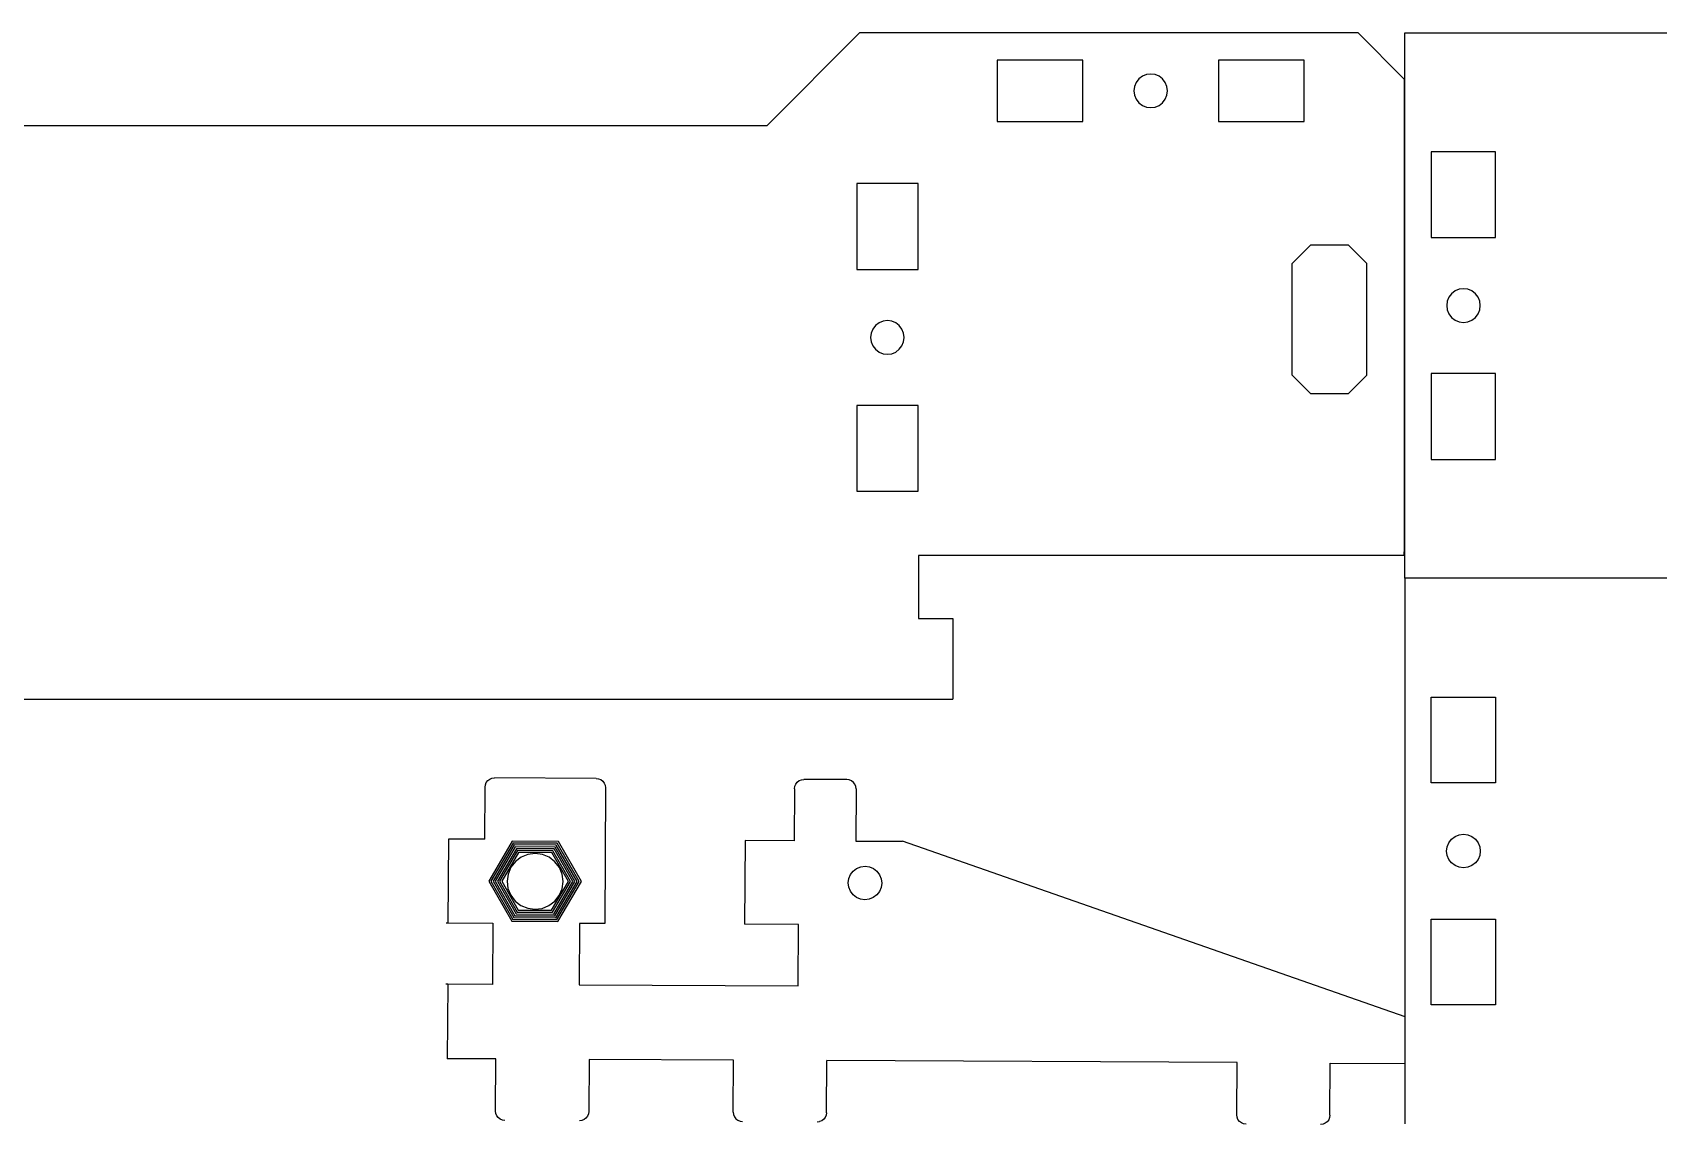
# Model space of a CAD drawing. Extents: x 0 to 941, y 0 to 539.
# Drawn here: x 222.3 to 396.7, y 421.8 to 538.9 of the extents above; entities that cross this region are included whole.
import ezdxf

# ---------------------------------------------------------------- set-up
doc = ezdxf.new("R2010")
doc.units = 0
doc.layers.add('Layer_1', color=7, linetype='CONTINUOUS')

msp = doc.modelspace()

# ---------------------------------------------------------------- linework, layer by layer
at = {"layer": 'Layer_1', "color": 2}
for points in [[(311.027431, 538.930603), (301.047404, 528.930679)], [(311.027431, 538.930603), (364.420489, 538.930603)], [(364.420489, 538.930603), (369.410488, 533.930641)], [(369.410488, 533.930641), (369.410488, 483.231028)], [(301.047404, 528.930679), (27.096156, 528.930679)], [(369.401259, 482.831034), (369.410573, 483.231028)], [(317.314834, 482.831034), (317.314834, 476.081097)], [(369.401259, 482.831034), (317.314834, 482.831034)], [(317.314834, 476.081097), (320.998201, 476.081097)], [(320.998201, 476.081097), (320.998201, 467.431155)], [(45.060164, 467.431155), (320.998201, 467.431155)]]:
    msp.add_lwpolyline(points, dxfattribs=at)
at = {"layer": 'Layer_1', "color": 5}
for points in [[(369.457619, 538.902211), (400.457416, 538.902211)], [(369.457619, 480.40223), (369.457619, 538.902211)], [(369.455728, 480.402145), (369.455728, 421.902163)], [(270.952242, 458.50697), (271.112178, 458.712845), (271.320062, 458.870421), (271.561758, 458.968925), (271.820753, 459.001643)], [(282.73279, 458.947222), (271.820753, 459.001643)], [(282.73279, 458.947222), (282.991419, 458.911925), (283.232126, 458.811013)], [(283.232126, 458.811013), (283.438402, 458.651371)], [(283.438402, 458.651371), (283.596278, 458.44391), (283.695027, 458.202709), (283.727765, 457.944224)], [(304.31153, 458.547274), (304.519415, 458.704847)], [(304.519415, 458.704847), (304.761082, 458.803351)], [(304.761082, 458.803351), (305.020077, 458.836069)], [(309.619989, 458.813127), (305.020077, 458.836072)], [(309.878617, 458.77783), (309.619989, 458.813127)], [(310.325601, 458.517279), (310.119296, 458.676918), (309.878617, 458.77783)], [(270.788017, 452.419868), (270.815957, 458.008619)], [(270.815788, 458.008619), (270.85115, 458.266765)], [(270.85115, 458.266765), (270.952242, 458.50697)], [(283.727765, 457.944224), (283.655093, 443.37361)], [(304.015112, 457.843047), (303.987172, 452.254297)], [(304.015112, 457.843047), (304.050474, 458.101191), (304.151566, 458.341398), (304.31153, 458.547274)], [(310.614963, 457.810132), (310.582169, 458.068616), (310.483504, 458.309818), (310.325601, 458.517279)], [(310.614963, 457.810132), (310.587023, 452.221381)], [(266.889823, 452.43931), (266.845062, 443.461172)], [(270.787904, 452.419871), (266.889738, 452.439316)], [(298.704931, 452.280642), (298.660143, 443.298776)], [(303.987256, 452.254297), (298.704818, 452.280628)], [(310.587108, 452.221381), (315.586985, 452.196461)], [(369.493348, 433.364571), (315.586985, 452.196447)], [(266.648438, 443.462321), (266.844978, 443.461474)], [(271.648259, 443.433492), (271.610328, 436.846758), (266.812183, 436.87436)], [(266.844949, 443.461172), (271.648259, 443.433543)], [(280.942881, 443.387137), (280.91003, 436.800378)], [(283.655093, 443.37361), (280.942881, 443.387129)], [(304.442424, 443.269939), (298.660002, 443.298776)], [(304.409574, 436.68318), (304.442424, 443.269939)], [(266.812127, 436.87447), (266.772277, 428.886805)], [(280.91003, 436.800378), (304.409574, 436.68318)], [(271.970387, 428.86088), (266.772277, 428.886816)], [(271.942532, 423.272132), (271.970472, 428.86088)], [(281.970198, 428.811008), (281.942258, 423.22226)], [(297.469899, 428.733708), (281.970198, 428.811008)], [(297.442043, 423.14496), (297.469983, 428.733708)], [(307.441826, 423.095088), (307.469766, 428.683836)], [(351.440976, 422.875652), (351.468916, 428.464403), (307.469766, 428.683836)], [(361.440871, 422.825783), (361.468811, 428.414531)], [(361.468642, 428.414531), (369.468485, 428.374634)], [(272.678906, 422.304463), (272.438199, 422.405371), (272.231922, 422.56501), (272.074019, 422.772472), (271.975298, 423.013676), (271.942532, 423.272132)], [(272.937534, 422.269162), (272.678906, 422.304463)], [(281.196373, 422.261982), (280.937349, 422.229264)], [(281.43804, 422.360486), (281.196373, 422.261982)], [(281.80586, 422.723938), (281.645924, 422.518062), (281.43804, 422.360486)], [(281.90698, 422.964143), (281.80586, 422.723938)], [(281.942314, 423.22226), (281.90698, 422.964143)], [(297.442043, 423.14496), (297.474809, 422.886504)], [(297.474809, 422.886504), (297.573502, 422.645299)], [(297.573615, 422.645299), (297.731519, 422.437838)], [(297.731406, 422.437841), (297.93771, 422.278199), (298.178389, 422.177288), (298.437046, 422.14199)], [(306.436861, 422.102092), (306.695828, 422.13481)], [(306.937523, 422.233314), (306.695828, 422.13481)], [(307.305343, 422.596766), (307.145408, 422.39089), (306.937523, 422.233314)], [(307.441826, 423.095088), (307.406463, 422.836971), (307.305343, 422.596766)], [(352.43595, 421.872685), (352.177294, 421.907983), (351.936614, 422.008894), (351.730338, 422.168533), (351.572463, 422.375995), (351.473714, 422.617196), (351.440976, 422.875652)], [(361.14434, 422.121583), (360.936455, 421.964009)], [(361.304276, 422.327461), (361.14434, 422.121583)], [(361.405396, 422.567666), (361.304276, 422.327461)], [(361.440786, 422.825783), (361.405396, 422.567666)], [(360.694901, 421.865505), (360.435934, 421.832787)], [(360.936455, 421.964009), (360.694788, 421.865505)]]:
    msp.add_lwpolyline(points, dxfattribs=at)
at = {"layer": 'Layer_1', "color": 7}
for points in [[(325.748029, 529.380683), (334.929621, 529.380683), (334.929621, 535.980647), (325.748029, 535.980647), (325.748029, 529.380683)], [(349.500416, 535.980647), (349.500416, 529.380683), (358.682064, 529.380683), (358.682064, 535.980647), (349.500416, 535.980647)], [(340.943551, 533.954658), (340.657801, 533.581504)], [(341.315971, 534.241001), (340.943551, 533.954658)], [(341.749634, 534.420974), (341.315971, 534.241001)], [(342.215018, 534.482386), (341.749634, 534.420974)], [(342.680403, 534.420974), (342.215018, 534.482386)], [(343.114066, 534.241001), (342.680403, 534.420974)], [(343.486486, 533.954658), (343.114066, 534.241001)], [(343.772236, 533.581504), (343.486486, 533.954658)], [(340.478166, 533.146967), (340.416896, 532.680651)], [(340.416896, 532.680651), (340.478166, 532.214335)], [(340.657801, 533.581504), (340.478166, 533.146967)], [(340.478166, 532.214335), (340.657801, 531.779797)], [(343.95187, 533.146967), (343.772236, 533.581504)], [(343.772236, 531.779797), (343.95187, 532.214335)], [(344.013141, 532.680651), (343.95187, 533.146967)], [(343.95187, 532.214335), (344.013141, 532.680651)], [(340.657801, 531.779797), (340.943551, 531.406671)], [(340.943551, 531.406671), (341.315971, 531.120329)], [(341.315971, 531.120329), (341.749634, 530.940356)], [(341.749634, 530.940356), (342.215018, 530.878944)], [(342.215018, 530.878944), (342.680403, 530.940356)], [(342.680403, 530.940356), (343.114066, 531.120329), (343.486486, 531.406671)], [(343.486486, 531.406671), (343.772236, 531.779797)], [(372.307612, 526.15223), (372.307612, 516.952237)], [(379.207466, 526.15223), (372.307612, 526.15223)], [(372.307612, 516.952237), (379.207466, 516.952237), (379.207466, 526.15223)], [(310.678209, 522.730737), (310.678209, 513.530801)], [(317.264994, 522.730737), (310.678209, 522.730737)], [(317.264994, 513.530801), (317.264994, 522.730737)], [(359.393744, 516.178779), (357.397727, 514.178783)], [(359.393744, 516.178779), (363.385749, 516.178779)], [(363.385749, 500.182931), (365.381738, 502.182899), (365.381738, 514.178783), (363.385749, 516.178779)], [(310.678209, 513.530801), (317.264994, 513.530801)], [(357.397727, 502.182899), (357.397727, 514.178783)], [(374.856756, 511.212571), (374.483602, 510.926256)], [(375.291237, 511.392572), (374.8567, 511.212571)], [(375.757638, 511.453955), (375.291294, 511.392572)], [(376.223897, 511.392572), (375.757581, 511.453955)], [(376.658491, 511.212571), (376.223953, 511.392572)], [(377.031645, 510.926256), (376.658491, 511.212571)], [(373.955846, 509.652221), (374.01723, 509.185905)], [(374.017286, 510.118565), (373.955903, 509.652221)], [(374.197287, 510.553102), (374.017286, 510.118565)], [(374.483602, 510.926256), (374.197287, 510.553102)], [(377.317931, 510.553102), (377.031645, 510.926256)], [(377.497876, 510.118565), (377.317875, 510.553102)], [(377.559316, 509.652221), (377.497933, 510.118565)], [(377.497933, 509.185905), (377.559316, 509.652221)], [(312.700134, 507.504848), (312.414384, 507.131722)], [(313.506189, 504.490545), (313.971601, 504.429134), (314.436986, 504.490545), (314.870648, 504.670547), (315.243069, 504.956861), (315.528819, 505.329987), (315.708453, 505.764553), (315.769724, 506.230841), (315.708453, 506.697185), (315.528819, 507.131722), (315.243069, 507.504848), (314.870648, 507.791191), (314.436986, 507.971164), (313.971601, 508.032575), (313.506189, 507.971164), (313.072526, 507.791191), (312.700134, 507.504848)], [(374.017286, 509.185905), (374.197287, 508.751367)], [(374.197287, 508.751367), (374.483602, 508.378213)], [(374.483602, 508.378213), (374.856756, 508.091899), (375.291294, 507.911897)], [(375.291294, 507.911897), (375.757638, 507.850514)], [(375.757581, 507.850514), (376.223897, 507.911897)], [(376.223953, 507.911897), (376.658491, 508.091899)], [(376.658491, 508.091899), (377.031645, 508.378213)], [(377.031645, 508.378213), (377.317931, 508.751367)], [(377.317931, 508.751367), (377.497933, 509.185905)], [(312.414384, 507.131722), (312.234721, 506.697185), (312.173479, 506.230841)], [(312.173479, 506.230841), (312.234721, 505.764553)], [(312.234721, 505.764553), (312.414384, 505.329987)], [(312.414384, 505.329987), (312.700134, 504.956861)], [(312.700134, 504.956861), (313.072526, 504.670547)], [(313.072526, 504.670547), (313.506189, 504.490545)], [(379.207466, 502.352232), (372.307612, 502.352232)], [(372.307612, 502.352232), (372.307612, 493.152239)], [(379.207466, 493.152239), (379.207466, 502.352232)], [(357.397727, 502.182899), (359.393744, 500.182931)], [(310.678209, 498.930909), (310.678209, 489.730972)], [(317.264994, 498.930909), (310.678209, 498.930909)], [(317.264994, 489.730972), (317.264994, 498.930909)], [(363.385749, 500.182931), (359.393744, 500.182931)], [(372.307612, 493.152239), (379.207466, 493.152239)], [(310.678209, 489.730972), (317.264994, 489.730972)], [(665.457394, 480.40223), (369.457619, 480.40223)], [(372.305721, 467.652163), (379.205575, 467.652163)], [(372.305721, 458.452171), (372.305721, 467.652163)], [(379.205575, 467.652163), (379.205575, 458.452171)], [(379.205575, 458.452171), (372.305721, 458.452171)], [(374.015395, 451.618498), (374.195396, 452.053036)], [(374.195396, 452.053036), (374.481711, 452.42619)], [(374.481711, 452.42619), (374.854865, 452.712504)], [(374.854865, 452.712504), (375.289403, 452.892506)], [(375.289403, 452.892506), (375.755718, 452.953889)], [(375.755718, 452.953889), (376.222062, 452.892506)], [(376.222062, 452.892506), (376.6566, 452.712504)], [(376.6566, 452.712504), (377.029754, 452.42619)], [(377.029754, 452.42619), (377.31604, 452.053036)], [(377.31604, 452.053036), (377.496042, 451.618498)], [(274.072124, 450.02955), (273.59229, 449.411865)], [(274.695807, 450.502244), (274.072124, 450.02955)], [(275.420836, 450.797759), (274.695807, 450.502244)], [(276.197794, 450.895908), (275.420836, 450.797759)], [(276.973707, 450.790015), (276.197794, 450.895908)], [(278.314686, 450.008389), (277.695773, 450.487281), (276.973707, 450.790015)], [(278.78834, 449.385951), (278.314686, 450.008389)], [(373.954012, 451.152154), (374.015395, 451.618498)], [(374.015395, 450.685838), (373.954012, 451.152154)], [(374.195396, 450.251301), (374.015395, 450.685838)], [(374.481711, 449.878147), (374.195396, 450.251301)], [(377.31604, 450.251301), (377.029754, 449.878147)], [(377.496042, 450.685838), (377.31604, 450.251301)], [(377.496042, 451.618498), (377.557425, 451.152154)], [(377.557425, 451.152154), (377.496042, 450.685838)], [(273.288986, 448.691275), (273.182927, 447.916897)], [(273.59229, 449.411865), (273.288986, 448.691275)], [(279.084447, 448.662373), (278.78834, 449.385951)], [(279.182802, 447.886973), (279.084447, 448.662373)], [(309.764712, 447.734454), (309.82841, 448.199074)], [(309.82841, 448.199074), (310.010358, 448.631441)], [(310.010358, 448.631441), (310.298253, 449.002036), (310.672452, 449.285666), (311.107469, 449.462964)], [(311.107469, 449.462964), (311.573644, 449.521855)], [(311.573644, 449.521855), (312.039198, 449.458318)], [(312.039198, 449.458318), (312.472437, 449.276691)], [(312.472437, 449.276691), (312.843813, 448.989338)], [(312.843813, 448.989338), (313.128011, 448.615891)], [(313.128011, 448.615891), (313.305642, 448.181734)], [(313.305642, 448.181734), (313.364654, 447.716499)], [(374.854865, 449.591832), (374.481711, 449.878147)], [(375.289403, 449.411831), (374.854865, 449.591832)], [(375.755718, 449.350447), (375.289403, 449.411831)], [(376.222062, 449.411831), (375.755718, 449.350447)], [(376.6566, 449.591832), (376.222062, 449.411831)], [(377.029754, 449.878147), (376.6566, 449.591832)], [(273.182927, 447.916897), (273.281253, 447.141472)], [(273.281253, 447.141472), (273.57736, 446.41789)], [(278.77341, 446.391977), (279.076714, 447.112566)], [(279.076714, 447.112566), (279.182802, 447.886973)], [(309.823753, 447.269219), (309.764712, 447.734454)], [(310.65693, 446.174262), (310.285582, 446.461587), (310.001412, 446.83506), (309.823753, 447.269219)], [(313.119036, 446.819512), (312.831141, 446.448893), (312.456915, 446.165287)], [(313.301013, 447.251877), (313.119036, 446.819512)], [(313.364654, 447.716499), (313.301013, 447.251877)], [(273.57736, 446.41789), (274.051014, 445.795478)], [(274.051014, 445.795478), (274.669927, 445.316589)], [(274.669927, 445.316589), (275.391993, 445.013855)], [(275.391993, 445.013855), (276.167935, 444.907931)], [(276.167935, 444.907931), (276.944864, 445.00611)], [(276.944864, 445.00611), (277.669893, 445.301625)], [(277.669893, 445.301625), (278.293576, 445.774319)], [(278.293576, 445.774319), (278.77341, 446.391977)], [(311.090169, 445.992607), (310.65693, 446.174262)], [(311.555723, 445.92907), (311.090169, 445.992607)], [(312.021897, 445.987962), (311.555723, 445.92907)], [(312.456915, 446.165287), (312.021897, 445.987962)], [(372.305721, 443.852166), (379.205575, 443.852166)], [(372.305721, 434.652173), (372.305721, 443.852166)], [(379.205575, 443.852166), (379.205575, 434.652173)], [(266.812212, 436.87447), (266.610479, 436.875599)], [(379.205575, 434.652173), (372.305721, 434.652173)]]:
    msp.add_lwpolyline(points, dxfattribs=at)
at = {"layer": 'Layer_1', "color": 3}
for points in [[(273.721689, 452.205647), (271.217729, 447.926696)], [(273.836186, 452.005487), (271.448671, 447.925544)], [(273.950656, 451.805298), (271.679585, 447.924393)], [(278.686796, 452.180885), (273.721689, 452.205636)], [(278.570351, 451.981876), (273.836186, 452.005498)], [(278.453878, 451.782842), (273.950656, 451.805307)], [(280.686087, 447.879474), (278.453878, 451.782842)], [(280.917029, 447.878326), (278.570351, 451.981876)], [(281.147972, 447.877171), (278.686796, 452.180885)], [(274.065097, 451.605138), (271.910556, 447.923241)], [(274.179566, 451.404949), (272.141498, 447.92209)], [(274.294064, 451.204789), (272.372441, 447.920938)], [(274.408533, 451.004625), (272.603355, 447.919787)], [(278.337433, 451.58383), (274.065097, 451.605138)], [(278.22096, 451.384793), (274.179566, 451.404943)], [(278.104487, 451.185784), (274.294064, 451.204777)], [(277.988042, 450.986775), (274.408533, 451.004611)], [(279.762317, 447.884083), (277.988042, 450.986775)], [(279.993288, 447.882931), (278.104487, 451.185784)], [(280.22423, 447.88178), (278.22096, 451.384793)], [(280.455144, 447.880628), (278.337433, 451.58383)], [(271.217729, 447.926696), (273.678904, 443.622953)], [(271.448671, 447.925544), (273.795377, 443.821962)], [(271.679585, 447.924393), (273.911822, 444.020971)], [(271.910556, 447.923241), (274.028267, 444.220011)], [(272.141498, 447.92209), (274.14474, 444.419049)], [(272.372441, 447.920938), (274.261213, 444.618058)], [(272.603355, 447.919787), (274.377658, 444.817095)], [(277.957195, 444.799242), (279.762317, 447.884083)], [(278.071636, 444.599053), (279.993288, 447.882931)], [(278.186134, 444.398892), (280.22423, 447.88178)], [(278.300603, 444.198704), (280.455144, 447.880628)], [(278.415044, 443.998515), (280.686087, 447.879474)], [(278.529542, 443.798355), (280.917029, 447.878326)], [(278.644011, 443.598191), (281.147972, 447.877171)], [(274.377658, 444.817095), (277.957195, 444.79923)], [(273.678904, 443.622953), (278.644011, 443.598203)], [(273.795377, 443.821962), (278.529542, 443.798369)], [(273.911822, 444.020971), (278.415044, 443.998507)], [(274.028267, 444.220011), (278.300603, 444.198704)], [(274.14474, 444.419049), (278.186134, 444.398898)], [(274.261213, 444.618058), (278.071636, 444.599064)]]:
    msp.add_lwpolyline(points, dxfattribs=at)

doc.saveas('drawing.dxf')
